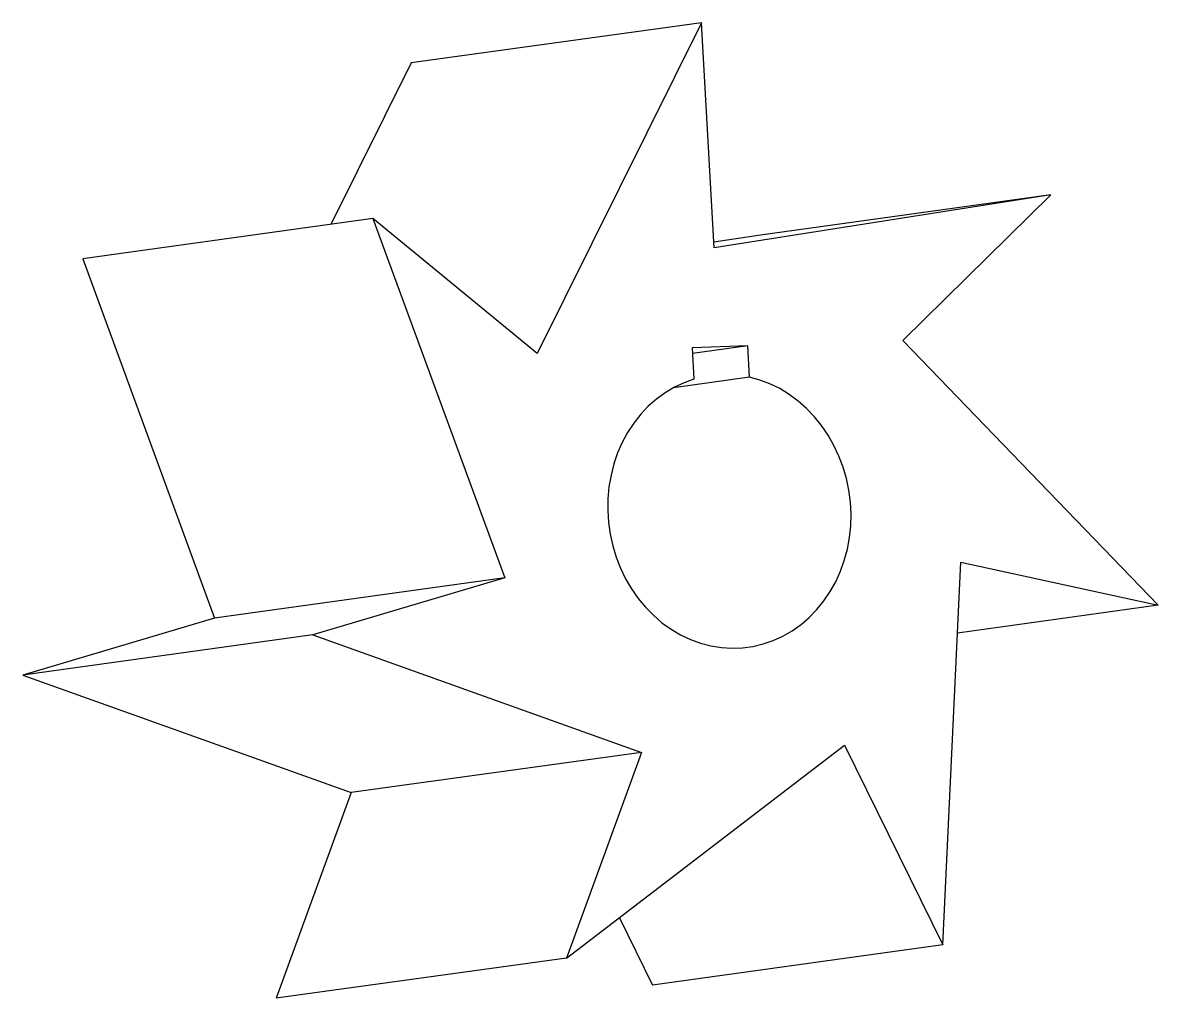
# Model space of a CAD drawing. Header units: millimetres. Extents: x -53 to 92, y -57 to 67.
import ezdxf

# ---------------------------------------------------------------- set-up
doc = ezdxf.new("R2010")
doc.units = ezdxf.units.MM

msp = doc.modelspace()

# ---------------------------------------------------------------- linework, layer by layer
at = {"color": 7, "linetype": 'Continuous', "lineweight": 25}
for p, q in [((33.44, 67.47), (-3.57, 62.34)), ((33.44, 67.47), (12.49, 25.28)), ((35.08, 38.76), (33.44, 67.47)), ((-3.57, 62.34), (-13.8, 41.74)), ((78.01, 45.51), (35.08, 38.76)), ((78.01, 45.51), (41, 40.38)), ((59.14, 26.92), (78.01, 45.51)), ((-8.45, 42.49), (-45.46, 37.36)), ((-8.45, 42.49), (8.36, -3.37)), ((12.49, 25.28), (-8.45, 42.49)), ((41, 40.38), (35.05, 39.45)), ((-45.46, 37.36), (-28.66, -8.5)), ((39.35, 26.24), (32.27, 25.99)), ((39.35, 26.24), (32.31, 25.26)), ((39.58, 22.25), (39.35, 26.24)), ((91.71, -6.86), (59.14, 26.92)), ((32.27, 25.99), (32.5, 22)), ((39.58, 22.25), (29.89, 20.9)), ((64.22, -50.2), (66.53, -1.34)), ((66.53, -1.34), (91.71, -6.86)), ((8.36, -3.37), (-28.66, -8.5)), ((8.36, -3.37), (-16.1, -10.63)), ((91.71, -6.86), (66.1, -10.41)), ((-28.66, -8.5), (-53.11, -15.76)), ((-16.1, -10.63), (-53.11, -15.76)), ((-16.1, -10.63), (25.81, -25.63)), ((-53.11, -15.76), (-11.21, -30.76)), ((25.81, -25.63), (-11.21, -30.76)), ((16.24, -51.88), (51.69, -24.72)), ((25.81, -25.63), (16.24, -51.88)), ((51.69, -24.72), (64.22, -50.2)), ((-11.21, -30.76), (-20.77, -57.01)), ((22.98, -46.72), (27.21, -55.33)), ((64.22, -50.2), (27.21, -55.33)), ((16.24, -51.88), (-20.77, -57.01))]:
    msp.add_line(p, q, dxfattribs=at)
at = {"color": 7, "linetype": 'Continuous', "lineweight": 25, "flags": 128}
msp.add_lwpolyline([(32.5, 22), (31.23, 21.54), (30, 20.96), (28.83, 20.26), (27.71, 19.45), (26.67, 18.53), (25.71, 17.51), (24.83, 16.39), (24.04, 15.19), (23.35, 13.91), (22.76, 12.57), (22.29, 11.17), (21.92, 9.73), (21.66, 8.25), (21.53, 6.74), (21.5, 5.23), (21.6, 3.71), (21.81, 2.21), (22.14, 0.72), (22.58, -0.73), (23.13, -2.13), (23.78, -3.48), (24.53, -4.77), (25.38, -5.98), (26.31, -7.11), (27.33, -8.14), (28.42, -9.08), (29.57, -9.91), (30.78, -10.62), (32.04, -11.22), (33.33, -11.69), (34.65, -12.03), (35.99, -12.25), (37.34, -12.33), (38.69, -12.29), (40.02, -12.11), (41.33, -11.8), (42.6, -11.36), (43.84, -10.8), (45.02, -10.12), (46.15, -9.33), (47.2, -8.42), (48.18, -7.41), (49.07, -6.31), (49.87, -5.12), (50.58, -3.86), (51.18, -2.52), (51.67, -1.13), (52.06, 0.31), (52.33, 1.78), (52.49, 3.28), (52.53, 4.8), (52.45, 6.31), (52.25, 7.82), (51.94, 9.31), (51.52, 10.76), (50.99, 12.18), (50.35, 13.54), (49.62, 14.83), (48.78, 16.06), (47.86, 17.2), (46.86, 18.25), (45.78, 19.2), (44.64, 20.04), (43.43, 20.78), (42.18, 21.39), (40.9, 21.88), (39.58, 22.25)], dxfattribs=at)

doc.saveas('drawing.dxf')
